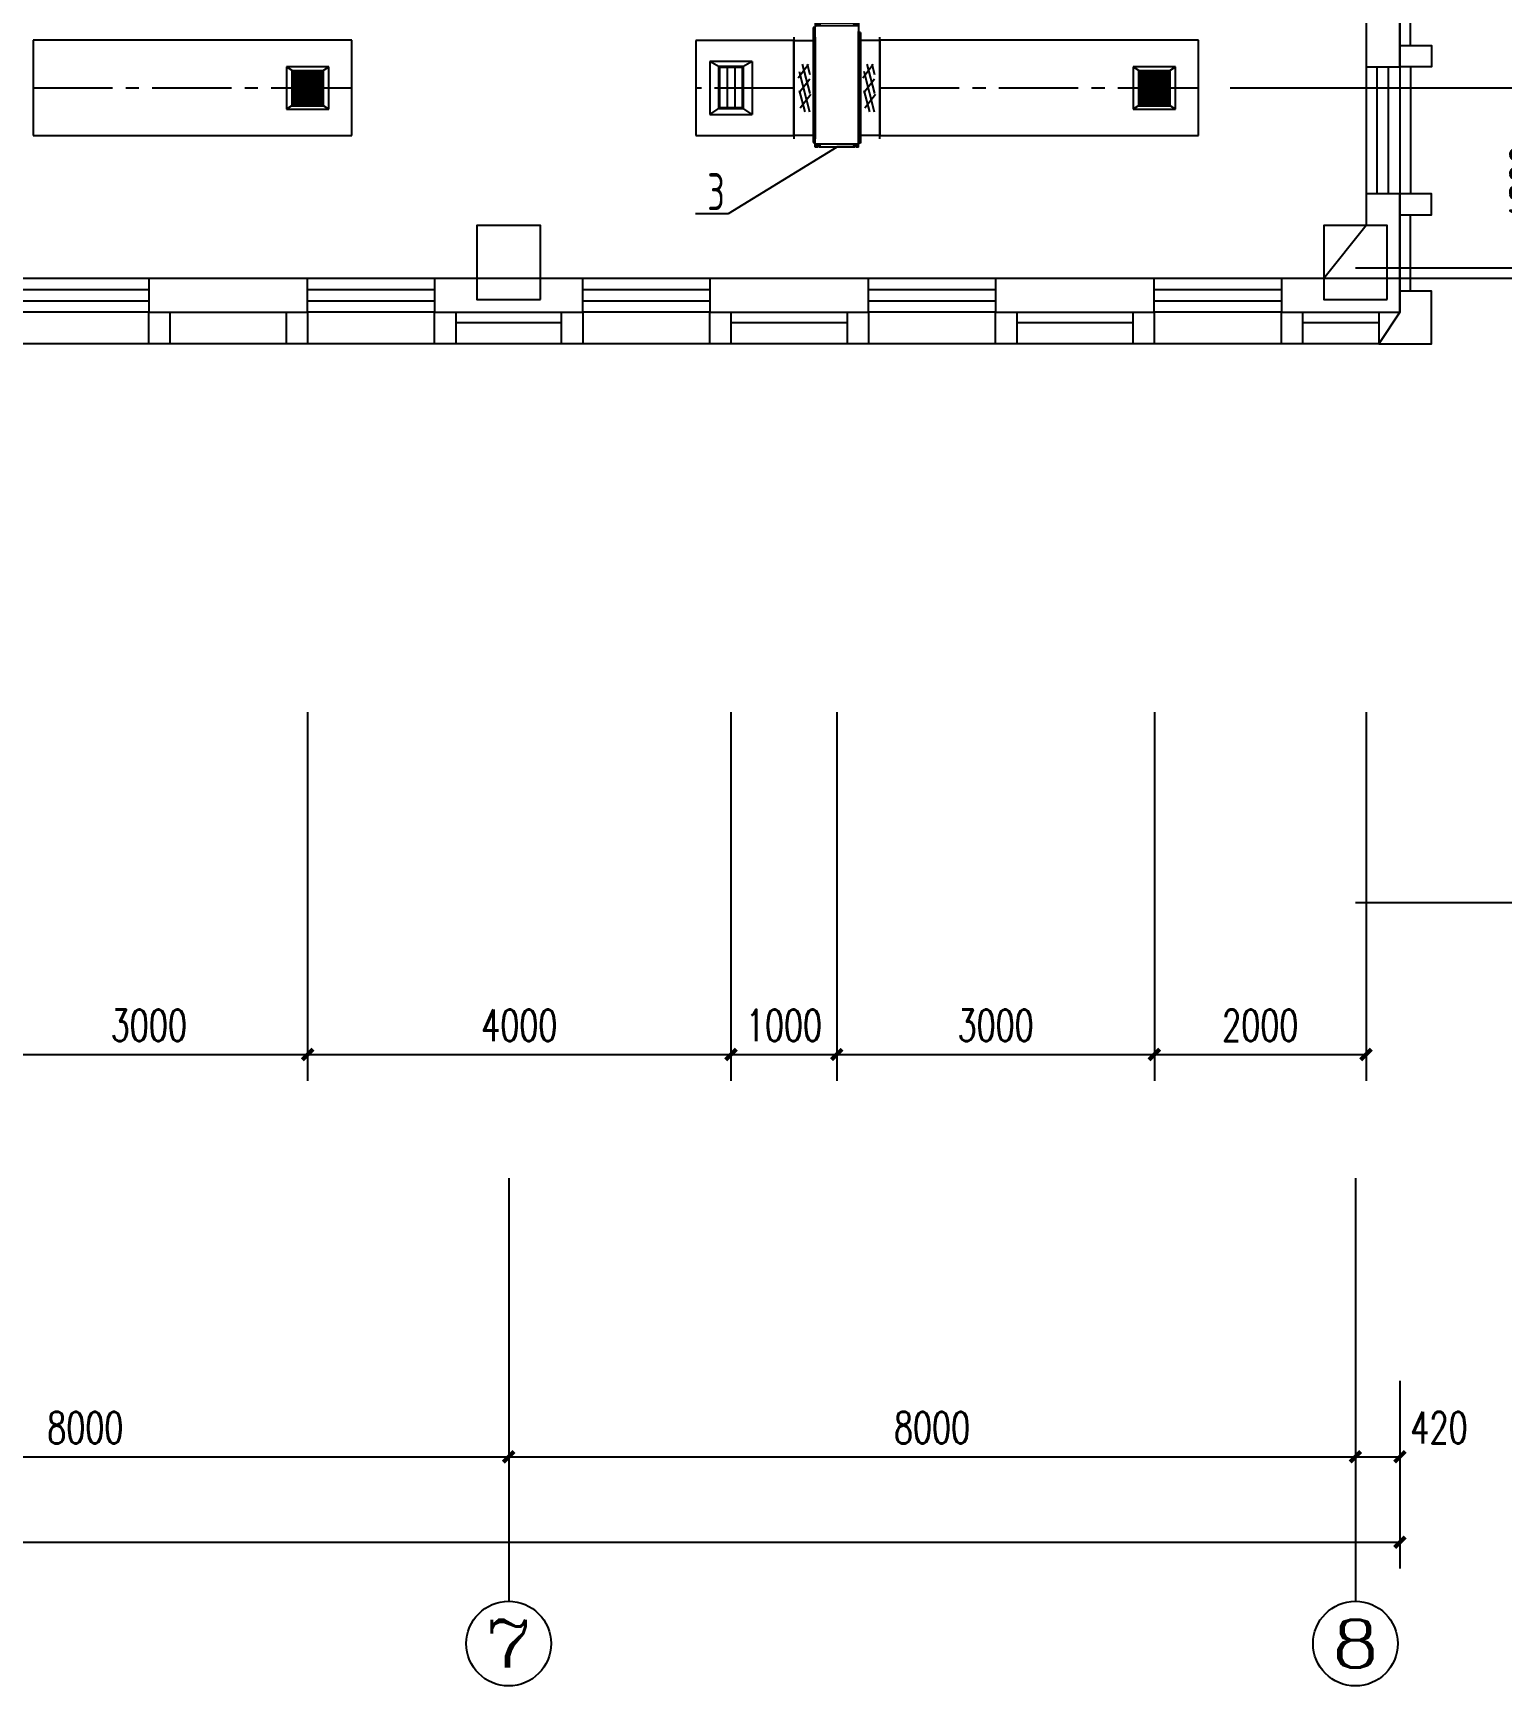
# Model space of a CAD drawing. Extents: x 1738143 to 1822243, y -608375 to -303375.
# Drawn here: x 1793238 to 1807116, y -473947 to -458325 of the extents above; entities that cross this region are included whole.
import ezdxf
from ezdxf.enums import TextEntityAlignment as Align

# ---------------------------------------------------------------- set-up
doc = ezdxf.new("R2010")
doc.units = 0
doc.header["$LTSCALE"] = 1000
doc.header["$MEASUREMENT"] = 0
doc.linetypes.add('CENTER2', pattern=[1.125, 0.75, -0.125, 0.125, -0.125])
for name, color, linetype in [('AXIS', 3, 'Continuous'), ('AXIS_TEXT', 7, 'Continuous'), ('COLUMN', 9, 'Continuous'), ('DUCT-排风风口', 7, 'Continuous'), ('DUCT-送风中心线', 5, 'CENTER2'), ('DUCT-送风法兰', 2, 'Continuous'), ('DUCT-送风管', 4, 'Continuous'), ('DUCT-送风管端线', 2, 'Continuous'), ('DUCT-送风阀门', 7, 'Continuous'), ('PUB_DIM', 3, 'Continuous'), ('TH_DIM', 3, 'Continuous'), ('TH_TEXT', 7, 'Continuous'), ('VRV-EQUIP', 7, 'Continuous'), ('WALL', 9, 'Continuous'), ('WINDOW', 4, 'Continuous')]:
    doc.layers.add(name, color=color, linetype=linetype)
doc.styles.add('_TCH_AXIS', font='COMPLEX', dxfattribs={"bigfont": 'GBCBIG'})
doc.styles.add('_TCH_DIM_T3', font='SIMPLEX', dxfattribs={"width": 0.705882, "bigfont": 'GBCBIG'})
doc.styles.add('COMPLEX', font='COMPLEX')
doc.styles.add('TSSD_Rein', font='Tssdeng.shx', dxfattribs={"width": 0.7, "bigfont": 'hztxt.shx'})
doc.dimstyles.new('_TCH_ARCH&&100', dxfattribs={"dimtxt": 297.5, "dimasz": 100, "dimexe": 250, "dimexo": 300, "dimgap": 126.25, "dimtad": 1, "dimdec": 0, "dimzin": 0, "dimdsep": 46, "dimtxsty": '_TCH_DIM_T3', "dimblk": 'ARCHTICK', "dimcen": 0.09, "dimclrt": 7, "dimazin": 2, "dimtfac": 1, "dimtdec": 0, "dimtix": 1, "dimtmove": 2, "dimatfit": 3, "dimfxl": 30, "dimtolj": 1, "dimtzin": 0, "dimarcsym": 0})

# ---------------------------------------------------------------- blocks, each defined once
blk = doc.blocks.new('_ArchTick')
at = {"color": 0, "linetype": 'ByBlock', "const_width": 0.4}
blk.add_lwpolyline([(-0.5, -0.5), (0.5, 0.5)], dxfattribs=at)
blk = doc.blocks.new('*D89')
at = {"layer": 'Defpoints', "color": 0, "transparency": 16777216}
for p in [(-300, -6861), (7700, -6861), (7700, -7878)]:
    blk.add_point(p, dxfattribs=at)
at = {"layer": 'PUB_DIM', "color": 0, "lineweight": -2, "transparency": 16777216}
for p, q in [((-300, -7161), (-300, -8128)), ((7700, -7161), (7700, -8128)), ((-300, -7878), (7700, -7878))]:
    blk.add_line(p, q, dxfattribs=at)
at = {"layer": 'PUB_DIM', "color": 0, "lineweight": -2, "transparency": 16777216, "xscale": 100, "yscale": 100, "zscale": 100, "rotation": 180}
blk.add_blockref('_ArchTick', (-300, -7878), dxfattribs=at)
at = {"layer": 'PUB_DIM', "color": 0, "lineweight": -2, "transparency": 16777216, "xscale": 100, "yscale": 100, "zscale": 100}
blk.add_blockref('_ArchTick', (7700, -7878), dxfattribs=at)
at = {"layer": 'PUB_DIM', "color": 7, "transparency": 16777216, "insert": (3700, -7603), "char_height": 297.5, "attachment_point": 5, "style": '_TCH_DIM_T3'}
blk.add_mtext('\\A1;8000', dxfattribs=at)
blk = doc.blocks.new('*D90')
at = {"layer": 'Defpoints', "color": 0, "transparency": 16777216}
for p in [(7700, -6861), (15700, -6861), (15700, -7878)]:
    blk.add_point(p, dxfattribs=at)
at = {"layer": 'PUB_DIM', "color": 0, "lineweight": -2, "transparency": 16777216}
for p, q in [((7700, -7161), (7700, -8128)), ((15700, -7161), (15700, -8128)), ((7700, -7878), (15700, -7878))]:
    blk.add_line(p, q, dxfattribs=at)
at = {"layer": 'PUB_DIM', "color": 0, "lineweight": -2, "transparency": 16777216, "xscale": 100, "yscale": 100, "zscale": 100, "rotation": 180}
blk.add_blockref('_ArchTick', (7700, -7878), dxfattribs=at)
at = {"layer": 'PUB_DIM', "color": 0, "lineweight": -2, "transparency": 16777216, "xscale": 100, "yscale": 100, "zscale": 100}
blk.add_blockref('_ArchTick', (15700, -7878), dxfattribs=at)
at = {"layer": 'PUB_DIM', "color": 7, "transparency": 16777216, "insert": (11700, -7603), "char_height": 297.5, "attachment_point": 5, "style": '_TCH_DIM_T3'}
blk.add_mtext('\\A1;8000', dxfattribs=at)
blk = doc.blocks.new('*D91')
at = {"layer": 'Defpoints', "color": 0, "transparency": 16777216}
for p in [(15700, -6861), (16120, -6861), (16120, -7878)]:
    blk.add_point(p, dxfattribs=at)
at = {"layer": 'PUB_DIM', "color": 0, "lineweight": -2, "transparency": 16777216}
for p, q in [((15700, -7161), (15700, -8128)), ((16120, -7161), (16120, -8128)), ((15700, -7878), (16120, -7878))]:
    blk.add_line(p, q, dxfattribs=at)
at = {"layer": 'PUB_DIM', "color": 0, "lineweight": -2, "transparency": 16777216, "xscale": 100, "yscale": 100, "zscale": 100, "rotation": 180}
blk.add_blockref('_ArchTick', (15700, -7878), dxfattribs=at)
at = {"layer": 'PUB_DIM', "color": 0, "lineweight": -2, "transparency": 16777216, "xscale": 100, "yscale": 100, "zscale": 100}
blk.add_blockref('_ArchTick', (16120, -7878), dxfattribs=at)
at = {"layer": 'PUB_DIM', "color": 7, "transparency": 16777216, "insert": (16490, -7603), "char_height": 297.5, "attachment_point": 5, "style": '_TCH_DIM_T3'}
blk.add_mtext('\\A1;420', dxfattribs=at)
blk = doc.blocks.new('*D92')
at = {"layer": 'Defpoints', "color": 0, "transparency": 16777216}
for p in [(-40720, -7643), (16120, -7643), (16120, -8685)]:
    blk.add_point(p, dxfattribs=at)
at = {"layer": 'PUB_DIM', "color": 0, "lineweight": -2, "transparency": 16777216}
for p, q in [((-40720, -7943), (-40720, -8935)), ((16120, -7943), (16120, -8935)), ((-40720, -8685), (16120, -8685))]:
    blk.add_line(p, q, dxfattribs=at)
at = {"layer": 'PUB_DIM', "color": 0, "lineweight": -2, "transparency": 16777216, "xscale": 100, "yscale": 100, "zscale": 100, "rotation": 180}
blk.add_blockref('_ArchTick', (-40720, -8685), dxfattribs=at)
at = {"layer": 'PUB_DIM', "color": 0, "lineweight": -2, "transparency": 16777216, "xscale": 100, "yscale": 100, "zscale": 100}
blk.add_blockref('_ArchTick', (16120, -8685), dxfattribs=at)
at = {"layer": 'PUB_DIM', "color": 7, "transparency": 16777216, "insert": (-12300, -8410), "char_height": 297.5, "attachment_point": 5, "style": '_TCH_DIM_T3'}
blk.add_mtext('\\A1;56840', dxfattribs=at)
blk = doc.blocks.new('*D236')
at = {"layer": 'Defpoints', "color": 0, "transparency": 16777216}
for p in [(-300, -6861), (7700, -6861), (7700, -7878)]:
    blk.add_point(p, dxfattribs=at)
at = {"layer": 'PUB_DIM', "color": 0, "lineweight": -2, "transparency": 16777216}
for p, q in [((-300, -7161), (-300, -8128)), ((7700, -7161), (7700, -8128)), ((-300, -7878), (7700, -7878))]:
    blk.add_line(p, q, dxfattribs=at)
at = {"layer": 'PUB_DIM', "color": 0, "lineweight": -2, "transparency": 16777216, "xscale": 100, "yscale": 100, "zscale": 100, "rotation": 180}
blk.add_blockref('_ArchTick', (-300, -7878), dxfattribs=at)
at = {"layer": 'PUB_DIM', "color": 0, "lineweight": -2, "transparency": 16777216, "xscale": 100, "yscale": 100, "zscale": 100}
blk.add_blockref('_ArchTick', (7700, -7878), dxfattribs=at)
at = {"layer": 'PUB_DIM', "color": 7, "transparency": 16777216, "insert": (3700, -7603), "char_height": 297.5, "attachment_point": 5, "style": '_TCH_DIM_T3'}
blk.add_mtext('\\A1;8000', dxfattribs=at)
blk = doc.blocks.new('*D237')
at = {"layer": 'Defpoints', "color": 0, "transparency": 16777216}
for p in [(7700, -6861), (15700, -6861), (15700, -7878)]:
    blk.add_point(p, dxfattribs=at)
at = {"layer": 'PUB_DIM', "color": 0, "lineweight": -2, "transparency": 16777216}
for p, q in [((7700, -7161), (7700, -8128)), ((15700, -7161), (15700, -8128)), ((7700, -7878), (15700, -7878))]:
    blk.add_line(p, q, dxfattribs=at)
at = {"layer": 'PUB_DIM', "color": 0, "lineweight": -2, "transparency": 16777216, "xscale": 100, "yscale": 100, "zscale": 100, "rotation": 180}
blk.add_blockref('_ArchTick', (7700, -7878), dxfattribs=at)
at = {"layer": 'PUB_DIM', "color": 0, "lineweight": -2, "transparency": 16777216, "xscale": 100, "yscale": 100, "zscale": 100}
blk.add_blockref('_ArchTick', (15700, -7878), dxfattribs=at)
at = {"layer": 'PUB_DIM', "color": 7, "transparency": 16777216, "insert": (11700, -7603), "char_height": 297.5, "attachment_point": 5, "style": '_TCH_DIM_T3'}
blk.add_mtext('\\A1;8000', dxfattribs=at)
blk = doc.blocks.new('*D238')
at = {"layer": 'Defpoints', "color": 0, "transparency": 16777216}
for p in [(15700, -6861), (16120, -6861), (16120, -7878)]:
    blk.add_point(p, dxfattribs=at)
at = {"layer": 'PUB_DIM', "color": 0, "lineweight": -2, "transparency": 16777216}
for p, q in [((15700, -7161), (15700, -8128)), ((16120, -7161), (16120, -8128)), ((15700, -7878), (16120, -7878))]:
    blk.add_line(p, q, dxfattribs=at)
at = {"layer": 'PUB_DIM', "color": 0, "lineweight": -2, "transparency": 16777216, "xscale": 100, "yscale": 100, "zscale": 100, "rotation": 180}
blk.add_blockref('_ArchTick', (15700, -7878), dxfattribs=at)
at = {"layer": 'PUB_DIM', "color": 0, "lineweight": -2, "transparency": 16777216, "xscale": 100, "yscale": 100, "zscale": 100}
blk.add_blockref('_ArchTick', (16120, -7878), dxfattribs=at)
at = {"layer": 'PUB_DIM', "color": 7, "transparency": 16777216, "insert": (16490, -7603), "char_height": 297.5, "attachment_point": 5, "style": '_TCH_DIM_T3'}
blk.add_mtext('\\A1;420', dxfattribs=at)
blk = doc.blocks.new('*D239')
at = {"layer": 'Defpoints', "color": 0, "transparency": 16777216}
for p in [(-40720, -7643), (16120, -7643), (16120, -8685)]:
    blk.add_point(p, dxfattribs=at)
at = {"layer": 'PUB_DIM', "color": 0, "lineweight": -2, "transparency": 16777216}
for p, q in [((-40720, -7943), (-40720, -8935)), ((16120, -7943), (16120, -8935)), ((-40720, -8685), (16120, -8685))]:
    blk.add_line(p, q, dxfattribs=at)
at = {"layer": 'PUB_DIM', "color": 0, "lineweight": -2, "transparency": 16777216, "xscale": 100, "yscale": 100, "zscale": 100, "rotation": 180}
blk.add_blockref('_ArchTick', (-40720, -8685), dxfattribs=at)
at = {"layer": 'PUB_DIM', "color": 0, "lineweight": -2, "transparency": 16777216, "xscale": 100, "yscale": 100, "zscale": 100}
blk.add_blockref('_ArchTick', (16120, -8685), dxfattribs=at)
at = {"layer": 'PUB_DIM', "color": 7, "transparency": 16777216, "insert": (-12300, -8410), "char_height": 297.5, "attachment_point": 5, "style": '_TCH_DIM_T3'}
blk.add_mtext('\\A1;56840', dxfattribs=at)
blk = doc.blocks.new('*D383')
at = {"layer": 'Defpoints', "color": 0, "transparency": 16777216}
for p in [(-300, -6861), (7700, -6861), (7700, -7878)]:
    blk.add_point(p, dxfattribs=at)
at = {"layer": 'PUB_DIM', "color": 0, "lineweight": -2, "transparency": 16777216}
for p, q in [((-300, -7161), (-300, -8128)), ((7700, -7161), (7700, -8128)), ((-300, -7878), (7700, -7878))]:
    blk.add_line(p, q, dxfattribs=at)
at = {"layer": 'PUB_DIM', "color": 0, "lineweight": -2, "transparency": 16777216, "xscale": 100, "yscale": 100, "zscale": 100, "rotation": 180}
blk.add_blockref('_ArchTick', (-300, -7878), dxfattribs=at)
at = {"layer": 'PUB_DIM', "color": 0, "lineweight": -2, "transparency": 16777216, "xscale": 100, "yscale": 100, "zscale": 100}
blk.add_blockref('_ArchTick', (7700, -7878), dxfattribs=at)
at = {"layer": 'PUB_DIM', "color": 7, "transparency": 16777216, "insert": (3700, -7603), "char_height": 297.5, "attachment_point": 5, "style": '_TCH_DIM_T3'}
blk.add_mtext('\\A1;8000', dxfattribs=at)
blk = doc.blocks.new('*D384')
at = {"layer": 'Defpoints', "color": 0, "transparency": 16777216}
for p in [(7700, -6861), (15700, -6861), (15700, -7878)]:
    blk.add_point(p, dxfattribs=at)
at = {"layer": 'PUB_DIM', "color": 0, "lineweight": -2, "transparency": 16777216}
for p, q in [((7700, -7161), (7700, -8128)), ((15700, -7161), (15700, -8128)), ((7700, -7878), (15700, -7878))]:
    blk.add_line(p, q, dxfattribs=at)
at = {"layer": 'PUB_DIM', "color": 0, "lineweight": -2, "transparency": 16777216, "xscale": 100, "yscale": 100, "zscale": 100, "rotation": 180}
blk.add_blockref('_ArchTick', (7700, -7878), dxfattribs=at)
at = {"layer": 'PUB_DIM', "color": 0, "lineweight": -2, "transparency": 16777216, "xscale": 100, "yscale": 100, "zscale": 100}
blk.add_blockref('_ArchTick', (15700, -7878), dxfattribs=at)
at = {"layer": 'PUB_DIM', "color": 7, "transparency": 16777216, "insert": (11700, -7603), "char_height": 297.5, "attachment_point": 5, "style": '_TCH_DIM_T3'}
blk.add_mtext('\\A1;8000', dxfattribs=at)
blk = doc.blocks.new('*D385')
at = {"layer": 'Defpoints', "color": 0, "transparency": 16777216}
for p in [(15700, -6861), (16120, -6861), (16120, -7878)]:
    blk.add_point(p, dxfattribs=at)
at = {"layer": 'PUB_DIM', "color": 0, "lineweight": -2, "transparency": 16777216}
for p, q in [((15700, -7161), (15700, -8128)), ((16120, -7161), (16120, -8128)), ((15700, -7878), (16120, -7878))]:
    blk.add_line(p, q, dxfattribs=at)
at = {"layer": 'PUB_DIM', "color": 0, "lineweight": -2, "transparency": 16777216, "xscale": 100, "yscale": 100, "zscale": 100, "rotation": 180}
blk.add_blockref('_ArchTick', (15700, -7878), dxfattribs=at)
at = {"layer": 'PUB_DIM', "color": 0, "lineweight": -2, "transparency": 16777216, "xscale": 100, "yscale": 100, "zscale": 100}
blk.add_blockref('_ArchTick', (16120, -7878), dxfattribs=at)
at = {"layer": 'PUB_DIM', "color": 7, "transparency": 16777216, "insert": (16490, -7603), "char_height": 297.5, "attachment_point": 5, "style": '_TCH_DIM_T3'}
blk.add_mtext('\\A1;420', dxfattribs=at)
blk = doc.blocks.new('*D386')
at = {"layer": 'Defpoints', "color": 0, "transparency": 16777216}
for p in [(-40720, -7643), (16120, -7643), (16120, -8685)]:
    blk.add_point(p, dxfattribs=at)
at = {"layer": 'PUB_DIM', "color": 0, "lineweight": -2, "transparency": 16777216}
for p, q in [((-40720, -7943), (-40720, -8935)), ((16120, -7943), (16120, -8935)), ((-40720, -8685), (16120, -8685))]:
    blk.add_line(p, q, dxfattribs=at)
at = {"layer": 'PUB_DIM', "color": 0, "lineweight": -2, "transparency": 16777216, "xscale": 100, "yscale": 100, "zscale": 100, "rotation": 180}
blk.add_blockref('_ArchTick', (-40720, -8685), dxfattribs=at)
at = {"layer": 'PUB_DIM', "color": 0, "lineweight": -2, "transparency": 16777216, "xscale": 100, "yscale": 100, "zscale": 100}
blk.add_blockref('_ArchTick', (16120, -8685), dxfattribs=at)
at = {"layer": 'PUB_DIM', "color": 7, "transparency": 16777216, "insert": (-12300, -8410), "char_height": 297.5, "attachment_point": 5, "style": '_TCH_DIM_T3'}
blk.add_mtext('\\A1;56840', dxfattribs=at)
blk = doc.blocks.new('_FZHK')
blk.add_lwpolyline([(-0.5, -0.5), (0.5, -0.5), (0.5, 0.5), (-0.5, 0.5)], close=True)
blk = doc.blocks.new('$WINLIB2D$00000001')
at = {"color": 0}
for points in [[(-0.5, 0.5), (-0.5, -0.5)], [(-0.5, 0.5), (0.5, 0.5)], [(0.5, -0.5), (0.5, 0.5)], [(0.5, 0.167), (-0.5, 0.167)], [(0.5, -0.167), (-0.5, -0.167)], [(-0.5, -0.5), (0.5, -0.5)]]:
    blk.add_lwpolyline(points, dxfattribs=at)
blk = doc.blocks.new('*D541')
at = {"layer": 'Defpoints', "color": 0, "transparency": 16777216}
for p in [(-300, -6861), (7700, -6861), (7700, -7878)]:
    blk.add_point(p, dxfattribs=at)
at = {"layer": 'PUB_DIM', "color": 0, "lineweight": -2, "transparency": 16777216}
for p, q in [((-300, -7161), (-300, -8128)), ((7700, -7161), (7700, -8128)), ((-300, -7878), (7700, -7878))]:
    blk.add_line(p, q, dxfattribs=at)
at = {"layer": 'PUB_DIM', "color": 0, "lineweight": -2, "transparency": 16777216, "xscale": 100, "yscale": 100, "zscale": 100, "rotation": 180}
blk.add_blockref('_ArchTick', (-300, -7878), dxfattribs=at)
at = {"layer": 'PUB_DIM', "color": 0, "lineweight": -2, "transparency": 16777216, "xscale": 100, "yscale": 100, "zscale": 100}
blk.add_blockref('_ArchTick', (7700, -7878), dxfattribs=at)
at = {"layer": 'PUB_DIM', "color": 7, "transparency": 16777216, "insert": (3700, -7603), "char_height": 297.5, "attachment_point": 5, "style": '_TCH_DIM_T3'}
blk.add_mtext('\\A1;8000', dxfattribs=at)
blk = doc.blocks.new('*D542')
at = {"layer": 'Defpoints', "color": 0, "transparency": 16777216}
for p in [(7700, -6861), (15700, -6861), (15700, -7878)]:
    blk.add_point(p, dxfattribs=at)
at = {"layer": 'PUB_DIM', "color": 0, "lineweight": -2, "transparency": 16777216}
for p, q in [((7700, -7161), (7700, -8128)), ((15700, -7161), (15700, -8128)), ((7700, -7878), (15700, -7878))]:
    blk.add_line(p, q, dxfattribs=at)
at = {"layer": 'PUB_DIM', "color": 0, "lineweight": -2, "transparency": 16777216, "xscale": 100, "yscale": 100, "zscale": 100, "rotation": 180}
blk.add_blockref('_ArchTick', (7700, -7878), dxfattribs=at)
at = {"layer": 'PUB_DIM', "color": 0, "lineweight": -2, "transparency": 16777216, "xscale": 100, "yscale": 100, "zscale": 100}
blk.add_blockref('_ArchTick', (15700, -7878), dxfattribs=at)
at = {"layer": 'PUB_DIM', "color": 7, "transparency": 16777216, "insert": (11700, -7603), "char_height": 297.5, "attachment_point": 5, "style": '_TCH_DIM_T3'}
blk.add_mtext('\\A1;8000', dxfattribs=at)
blk = doc.blocks.new('*D543')
at = {"layer": 'Defpoints', "color": 0, "transparency": 16777216}
for p in [(15700, -6861), (16120, -6861), (16120, -7878)]:
    blk.add_point(p, dxfattribs=at)
at = {"layer": 'PUB_DIM', "color": 0, "lineweight": -2, "transparency": 16777216}
for p, q in [((15700, -7161), (15700, -8128)), ((16120, -7161), (16120, -8128)), ((15700, -7878), (16120, -7878))]:
    blk.add_line(p, q, dxfattribs=at)
at = {"layer": 'PUB_DIM', "color": 0, "lineweight": -2, "transparency": 16777216, "xscale": 100, "yscale": 100, "zscale": 100, "rotation": 180}
blk.add_blockref('_ArchTick', (15700, -7878), dxfattribs=at)
at = {"layer": 'PUB_DIM', "color": 0, "lineweight": -2, "transparency": 16777216, "xscale": 100, "yscale": 100, "zscale": 100}
blk.add_blockref('_ArchTick', (16120, -7878), dxfattribs=at)
at = {"layer": 'PUB_DIM', "color": 7, "transparency": 16777216, "insert": (16490, -7603), "char_height": 297.5, "attachment_point": 5, "style": '_TCH_DIM_T3'}
blk.add_mtext('\\A1;420', dxfattribs=at)
blk = doc.blocks.new('*D544')
at = {"layer": 'Defpoints', "color": 0, "transparency": 16777216}
for p in [(-40720, -7643), (16120, -7643), (16120, -8685)]:
    blk.add_point(p, dxfattribs=at)
at = {"layer": 'PUB_DIM', "color": 0, "lineweight": -2, "transparency": 16777216}
for p, q in [((-40720, -7943), (-40720, -8935)), ((16120, -7943), (16120, -8935)), ((-40720, -8685), (16120, -8685))]:
    blk.add_line(p, q, dxfattribs=at)
at = {"layer": 'PUB_DIM', "color": 0, "lineweight": -2, "transparency": 16777216, "xscale": 100, "yscale": 100, "zscale": 100, "rotation": 180}
blk.add_blockref('_ArchTick', (-40720, -8685), dxfattribs=at)
at = {"layer": 'PUB_DIM', "color": 0, "lineweight": -2, "transparency": 16777216, "xscale": 100, "yscale": 100, "zscale": 100}
blk.add_blockref('_ArchTick', (16120, -8685), dxfattribs=at)
at = {"layer": 'PUB_DIM', "color": 7, "transparency": 16777216, "insert": (-12300, -8410), "char_height": 297.5, "attachment_point": 5, "style": '_TCH_DIM_T3'}
blk.add_mtext('\\A1;56840', dxfattribs=at)
blk = doc.blocks.new('_AXISO')
blk.add_circle((0, 0), 0.5)
at = {"layer": 'AXIS_TEXT', "style": 'COMPLEX', "width": 1.041667}
blk.add_attdef('A', text='', height=0.56, dxfattribs=at).set_placement((-0.25, -0.28), (0.25, -0.28), align=Align.FIT)
blk = doc.blocks.new('*D803')
at = {"layer": 'Defpoints', "color": 0, "transparency": 16777216}
for p in [(1804249, -458843), (1807619, -458843), (1804249, -460643)]:
    blk.add_point(p, dxfattribs=at)
at = {"layer": 'TH_DIM', "color": 0, "lineweight": -2, "transparency": 16777216}
for p, q in [((1804549, -458843), (1807869, -458843)), ((1807619, -460643), (1807619, -458843)), ((1804549, -460643), (1807869, -460643))]:
    blk.add_line(p, q, dxfattribs=at)
at = {"layer": 'TH_DIM', "color": 0, "lineweight": -2, "transparency": 16777216, "xscale": 100, "yscale": 100, "zscale": 100}
for p, rotation in [((1807619, -458843), 90), ((1807619, -460643), 270)]:
    blk.add_blockref('_ArchTick', p, dxfattribs=dict(at, rotation=rotation))
at = {"layer": 'TH_DIM', "color": 7, "transparency": 16777216, "insert": (1807344, -459743), "char_height": 297.5, "attachment_point": 5, "rotation": 90, "style": '_TCH_DIM_T3'}
blk.add_mtext('\\A1;1800', dxfattribs=at)
blk = doc.blocks.new('*D804')
at = {"layer": 'Defpoints', "color": 0, "transparency": 16777216}
for p in [(1804249, -454843), (1807619, -454843), (1804249, -458843)]:
    blk.add_point(p, dxfattribs=at)
at = {"layer": 'TH_DIM', "color": 0, "lineweight": -2, "transparency": 16777216}
for p, q in [((1804549, -454843), (1807869, -454843)), ((1807619, -458843), (1807619, -454843)), ((1804549, -458843), (1807869, -458843))]:
    blk.add_line(p, q, dxfattribs=at)
at = {"layer": 'TH_DIM', "color": 0, "lineweight": -2, "transparency": 16777216, "xscale": 100, "yscale": 100, "zscale": 100}
for p, rotation in [((1807619, -454843), 90), ((1807619, -458843), 270)]:
    blk.add_blockref('_ArchTick', p, dxfattribs=dict(at, rotation=rotation))
at = {"layer": 'TH_DIM', "color": 7, "transparency": 16777216, "insert": (1807344, -456843), "char_height": 297.5, "attachment_point": 5, "rotation": 90, "style": '_TCH_DIM_T3'}
blk.add_mtext('\\A1;4000', dxfattribs=at)
blk = doc.blocks.new('*D819')
at = {"layer": 'Defpoints', "color": 0, "transparency": 16777216}
for p in [(1792832, -464443), (1795832, -464443), (1795832, -467979)]:
    blk.add_point(p, dxfattribs=at)
at = {"layer": 'TH_DIM', "color": 0, "lineweight": -2, "transparency": 16777216}
for p, q in [((1792832, -464743), (1792832, -468229)), ((1795832, -464743), (1795832, -468229)), ((1792832, -467979), (1795832, -467979))]:
    blk.add_line(p, q, dxfattribs=at)
at = {"layer": 'TH_DIM', "color": 0, "lineweight": -2, "transparency": 16777216, "xscale": 100, "yscale": 100, "zscale": 100, "rotation": 180}
blk.add_blockref('_ArchTick', (1792832, -467979), dxfattribs=at)
at = {"layer": 'TH_DIM', "color": 0, "lineweight": -2, "transparency": 16777216, "xscale": 100, "yscale": 100, "zscale": 100}
blk.add_blockref('_ArchTick', (1795832, -467979), dxfattribs=at)
at = {"layer": 'TH_DIM', "color": 7, "transparency": 16777216, "insert": (1794332, -467704), "char_height": 297.5, "attachment_point": 5, "style": '_TCH_DIM_T3'}
blk.add_mtext('\\A1;3000', dxfattribs=at)
blk = doc.blocks.new('*D820')
at = {"layer": 'Defpoints', "color": 0, "transparency": 16777216}
for p in [(1795832, -464443), (1799832, -464443), (1799832, -467979)]:
    blk.add_point(p, dxfattribs=at)
at = {"layer": 'TH_DIM', "color": 0, "lineweight": -2, "transparency": 16777216}
for p, q in [((1795832, -464743), (1795832, -468229)), ((1799832, -464743), (1799832, -468229)), ((1795832, -467979), (1799832, -467979))]:
    blk.add_line(p, q, dxfattribs=at)
at = {"layer": 'TH_DIM', "color": 0, "lineweight": -2, "transparency": 16777216, "xscale": 100, "yscale": 100, "zscale": 100, "rotation": 180}
blk.add_blockref('_ArchTick', (1795832, -467979), dxfattribs=at)
at = {"layer": 'TH_DIM', "color": 0, "lineweight": -2, "transparency": 16777216, "xscale": 100, "yscale": 100, "zscale": 100}
blk.add_blockref('_ArchTick', (1799832, -467979), dxfattribs=at)
at = {"layer": 'TH_DIM', "color": 7, "transparency": 16777216, "insert": (1797832, -467704), "char_height": 297.5, "attachment_point": 5, "style": '_TCH_DIM_T3'}
blk.add_mtext('\\A1;4000', dxfattribs=at)
blk = doc.blocks.new('*D821')
at = {"layer": 'Defpoints', "color": 0, "transparency": 16777216}
for p in [(1799832, -464443), (1800832, -464443), (1800832, -467979)]:
    blk.add_point(p, dxfattribs=at)
at = {"layer": 'TH_DIM', "color": 0, "lineweight": -2, "transparency": 16777216}
for p, q in [((1799832, -464743), (1799832, -468229)), ((1800832, -464743), (1800832, -468229)), ((1799832, -467979), (1800832, -467979))]:
    blk.add_line(p, q, dxfattribs=at)
at = {"layer": 'TH_DIM', "color": 0, "lineweight": -2, "transparency": 16777216, "xscale": 100, "yscale": 100, "zscale": 100, "rotation": 180}
blk.add_blockref('_ArchTick', (1799832, -467979), dxfattribs=at)
at = {"layer": 'TH_DIM', "color": 0, "lineweight": -2, "transparency": 16777216, "xscale": 100, "yscale": 100, "zscale": 100}
blk.add_blockref('_ArchTick', (1800832, -467979), dxfattribs=at)
at = {"layer": 'TH_DIM', "color": 7, "transparency": 16777216, "insert": (1800332, -467704), "char_height": 297.5, "attachment_point": 5, "style": '_TCH_DIM_T3'}
blk.add_mtext('\\A1;1000', dxfattribs=at)
blk = doc.blocks.new('*D822')
at = {"layer": 'Defpoints', "color": 0, "transparency": 16777216}
for p in [(1800832, -464443), (1803832, -464443), (1803832, -467979)]:
    blk.add_point(p, dxfattribs=at)
at = {"layer": 'TH_DIM', "color": 0, "lineweight": -2, "transparency": 16777216}
for p, q in [((1800832, -464743), (1800832, -468229)), ((1803832, -464743), (1803832, -468229)), ((1800832, -467979), (1803832, -467979))]:
    blk.add_line(p, q, dxfattribs=at)
at = {"layer": 'TH_DIM', "color": 0, "lineweight": -2, "transparency": 16777216, "xscale": 100, "yscale": 100, "zscale": 100, "rotation": 180}
blk.add_blockref('_ArchTick', (1800832, -467979), dxfattribs=at)
at = {"layer": 'TH_DIM', "color": 0, "lineweight": -2, "transparency": 16777216, "xscale": 100, "yscale": 100, "zscale": 100}
blk.add_blockref('_ArchTick', (1803832, -467979), dxfattribs=at)
at = {"layer": 'TH_DIM', "color": 7, "transparency": 16777216, "insert": (1802332, -467704), "char_height": 297.5, "attachment_point": 5, "style": '_TCH_DIM_T3'}
blk.add_mtext('\\A1;3000', dxfattribs=at)
blk = doc.blocks.new('*D823')
at = {"layer": 'Defpoints', "color": 0, "transparency": 16777216}
for p in [(1803832, -464443), (1805832, -464443), (1805832, -467979)]:
    blk.add_point(p, dxfattribs=at)
at = {"layer": 'TH_DIM', "color": 0, "lineweight": -2, "transparency": 16777216}
for p, q in [((1803832, -464743), (1803832, -468229)), ((1805832, -464743), (1805832, -468229)), ((1803832, -467979), (1805832, -467979))]:
    blk.add_line(p, q, dxfattribs=at)
at = {"layer": 'TH_DIM', "color": 0, "lineweight": -2, "transparency": 16777216, "xscale": 100, "yscale": 100, "zscale": 100, "rotation": 180}
blk.add_blockref('_ArchTick', (1803832, -467979), dxfattribs=at)
at = {"layer": 'TH_DIM', "color": 0, "lineweight": -2, "transparency": 16777216, "xscale": 100, "yscale": 100, "zscale": 100}
blk.add_blockref('_ArchTick', (1805832, -467979), dxfattribs=at)
at = {"layer": 'TH_DIM', "color": 7, "transparency": 16777216, "insert": (1804832, -467704), "char_height": 297.5, "attachment_point": 5, "style": '_TCH_DIM_T3'}
blk.add_mtext('\\A1;2000', dxfattribs=at)
blk = doc.blocks.new('$风口$00000138')
for p, q in [((-195, 130), (195, 130)), ((-195, -130), (-195, 130)), ((-160, 95), (-195, 130)), ((160, 95), (195, 130)), ((195, 130), (195, -130)), ((160, 95), (-160, 95)), ((160, -95), (160, 95)), ((-160, -95), (-195, -130)), ((-160, -95), (160, -95)), ((160, -95), (195, -130)), ((195, -130), (-195, -130))]:
    blk.add_line(p, q)
at = {"lineweight": 40}
blk.add_line((-160, 95), (-160, -95), dxfattribs=at)
at = {"lineweight": -3}
for p, q in [((-140, 68.5), (-160, 68.5)), ((-160, 64), (-140, 64)), ((-140, 42), (-160, 42)), ((-160, 37.5), (-140, 37.5)), ((-140, 15.5), (-160, 15.5)), ((-160, 11), (-140, 11)), ((-140, -95), (-140, 95)), ((-135, 95), (-135, -95)), ((-115, 68.5), (-135, 68.5)), ((-135, 64), (-115, 64)), ((-115, 42), (-135, 42)), ((-135, 37.5), (-115, 37.5)), ((-115, 15.5), (-135, 15.5)), ((-135, 11), (-115, 11)), ((-115, -95), (-115, 95)), ((-110, 95), (-110, -95)), ((-90, 68.5), (-110, 68.5)), ((-110, 64), (-90, 64)), ((-90, 42), (-110, 42)), ((-110, 37.5), (-90, 37.5)), ((-90, 15.5), (-110, 15.5)), ((-110, 11), (-90, 11)), ((-90, -95), (-90, 95)), ((-85, 95), (-85, -95)), ((-65, 68.5), (-85, 68.5)), ((-85, 64), (-65, 64)), ((-65, 42), (-85, 42)), ((-85, 37.5), (-65, 37.5)), ((-65, 15.5), (-85, 15.5)), ((-85, 11), (-65, 11)), ((-65, -95), (-65, 95)), ((-60, 95), (-60, -95)), ((-40, 68.5), (-60, 68.5)), ((-60, 64), (-40, 64)), ((-40, 42), (-60, 42)), ((-60, 37.5), (-40, 37.5)), ((-40, 15.5), (-60, 15.5)), ((-60, 11), (-40, 11)), ((-40, -95), (-40, 95)), ((-35, 95), (-35, -95)), ((-15, 68.5), (-35, 68.5)), ((-35, 64), (-15, 64)), ((-15, 42), (-35, 42)), ((-35, 37.5), (-15, 37.5)), ((-15, 15.5), (-35, 15.5)), ((-35, 11), (-15, 11)), ((-15, -95), (-15, 95)), ((-10, 95), (-10, -95)), ((10, 68.5), (-10, 68.5)), ((-10, 64), (10, 64)), ((10, 42), (-10, 42)), ((-10, 37.5), (10, 37.5)), ((10, 15.5), (-10, 15.5)), ((-10, 11), (10, 11)), ((10, -95), (10, 95)), ((15, 95), (15, -95)), ((35, 68.5), (15, 68.5)), ((15, 64), (35, 64)), ((35, 42), (15, 42)), ((15, 37.5), (35, 37.5)), ((35, 15.5), (15, 15.5)), ((15, 11), (35, 11)), ((35, -95), (35, 95)), ((40, 95), (40, -95)), ((60, 68.5), (40, 68.5)), ((40, 64), (60, 64)), ((60, 42), (40, 42)), ((40, 37.5), (60, 37.5)), ((60, 15.5), (40, 15.5)), ((40, 11), (60, 11)), ((60, -95), (60, 95)), ((65, 95), (65, -95)), ((85, 68.5), (65, 68.5)), ((65, 64), (85, 64)), ((85, 42), (65, 42)), ((65, 37.5), (85, 37.5)), ((85, 15.5), (65, 15.5)), ((65, 11), (85, 11)), ((85, -95), (85, 95)), ((90, 95), (90, -95)), ((110, 68.5), (90, 68.5)), ((90, 64), (110, 64)), ((110, 42), (90, 42)), ((90, 37.5), (110, 37.5)), ((110, 15.5), (90, 15.5)), ((90, 11), (110, 11)), ((110, -95), (110, 95)), ((115, 95), (115, -95)), ((135, 68.5), (115, 68.5)), ((115, 64), (135, 64)), ((135, 42), (115, 42)), ((115, 37.5), (135, 37.5)), ((135, 15.5), (115, 15.5)), ((115, 11), (135, 11)), ((135, -95), (135, 95)), ((140, 95), (140, -95)), ((160, 68.5), (140, 68.5)), ((140, 64), (160, 64)), ((160, 42), (140, 42)), ((140, 37.5), (160, 37.5)), ((160, 15.5), (140, 15.5)), ((140, 11), (160, 11)), ((-140, -11), (-160, -11)), ((-160, -15.5), (-140, -15.5)), ((-140, -37.5), (-160, -37.5)), ((-160, -42), (-140, -42)), ((-140, -64), (-160, -64)), ((-160, -68.5), (-140, -68.5)), ((-115, -11), (-135, -11)), ((-135, -15.5), (-115, -15.5)), ((-115, -37.5), (-135, -37.5)), ((-135, -42), (-115, -42)), ((-115, -64), (-135, -64)), ((-135, -68.5), (-115, -68.5)), ((-90, -11), (-110, -11)), ((-110, -15.5), (-90, -15.5)), ((-90, -37.5), (-110, -37.5)), ((-110, -42), (-90, -42)), ((-90, -64), (-110, -64)), ((-110, -68.5), (-90, -68.5)), ((-65, -11), (-85, -11)), ((-85, -15.5), (-65, -15.5)), ((-65, -37.5), (-85, -37.5)), ((-85, -42), (-65, -42)), ((-65, -64), (-85, -64)), ((-85, -68.5), (-65, -68.5)), ((-40, -11), (-60, -11)), ((-60, -15.5), (-40, -15.5)), ((-40, -37.5), (-60, -37.5)), ((-60, -42), (-40, -42)), ((-40, -64), (-60, -64)), ((-60, -68.5), (-40, -68.5)), ((-15, -11), (-35, -11)), ((-35, -15.5), (-15, -15.5)), ((-15, -37.5), (-35, -37.5)), ((-35, -42), (-15, -42)), ((-15, -64), (-35, -64)), ((-35, -68.5), (-15, -68.5)), ((10, -11), (-10, -11)), ((-10, -15.5), (10, -15.5)), ((10, -37.5), (-10, -37.5)), ((-10, -42), (10, -42)), ((10, -64), (-10, -64)), ((-10, -68.5), (10, -68.5)), ((35, -11), (15, -11)), ((15, -15.5), (35, -15.5)), ((35, -37.5), (15, -37.5)), ((15, -42), (35, -42)), ((35, -64), (15, -64)), ((15, -68.5), (35, -68.5)), ((60, -11), (40, -11)), ((40, -15.5), (60, -15.5)), ((60, -37.5), (40, -37.5)), ((40, -42), (60, -42)), ((60, -64), (40, -64)), ((40, -68.5), (60, -68.5)), ((85, -11), (65, -11)), ((65, -15.5), (85, -15.5)), ((85, -37.5), (65, -37.5)), ((65, -42), (85, -42)), ((85, -64), (65, -64)), ((65, -68.5), (85, -68.5)), ((110, -11), (90, -11)), ((90, -15.5), (110, -15.5)), ((110, -37.5), (90, -37.5)), ((90, -42), (110, -42)), ((110, -64), (90, -64)), ((90, -68.5), (110, -68.5)), ((135, -11), (115, -11)), ((115, -15.5), (135, -15.5)), ((135, -37.5), (115, -37.5)), ((115, -42), (135, -42)), ((135, -64), (115, -64)), ((115, -68.5), (135, -68.5)), ((160, -11), (140, -11)), ((140, -15.5), (160, -15.5)), ((160, -37.5), (140, -37.5)), ((140, -42), (160, -42)), ((160, -64), (140, -64)), ((140, -68.5), (160, -68.5))]:
    blk.add_line(p, q, dxfattribs=at)
blk = doc.blocks.new('$风口$00000108')
for p, q in [((-250, 135), (-190, 75)), ((-250, -135), (-250, 135)), ((250, 135), (200, 75)), ((250, 135), (250, -135)), ((200, 25), (-190, 25)), ((-250, -135), (-190, -75)), ((200, -25), (-190, -25)), ((200, -75), (250, -135)), ((250, -135), (-250, -135))]:
    blk.add_line(p, q)
at = {"linetype": 'Continuous'}
blk.add_line((250, 135), (-250, 135), dxfattribs=at)
at = {"lineweight": 40}
for p, q in [((-190, 75), (200, 75)), ((-190, -75), (-190, 75)), ((200, 75), (200, -75)), ((-190, -75), (200, -75))]:
    blk.add_line(p, q, dxfattribs=at)
blk = doc.blocks.new('$VRV_海信日立$00000013')
for p, q in [((-450, 135), (-430, 135)), ((-450, 135), (-450, 118.25)), ((-443.5, 118.25), (-450, 118.25)), ((-443.5, 111.75), (-450, 111.75)), ((-450, 111.75), (-450, -111.75)), ((-443.5, 118.25), (-443.5, 121.5)), ((-443.5, 108.5), (-443.5, 111.75)), ((-436.5, 121.5), (-436.5, 108.5)), ((-430, 135), (-430, -135)), ((-429.6, 134.6), (-430, 134.6)), ((-430, -0.5), (-430, 134.6)), ((-429.6, 135), (-429.6, 134.6)), ((-429.6, 135), (389, 135)), ((-429, 135.5), (-429, 135)), ((389, 135.5), (-429, 135.5)), ((389, 135), (-429, 135)), ((382, 147.5), (-422, 147.5)), ((-422, 147.5), (-422, 135.5)), ((375, 135.5), (375, 135)), ((382, 147.5), (382, 135.5)), ((389, 135.5), (389, 135)), ((389, 134.6), (389, 135)), ((430, 134.6), (389, 134.6)), ((430, 134.6), (429.6, 134.6)), ((430, 135), (430, -135)), ((450, 135), (430, 135)), ((430, 134.6), (430, -6.5)), ((436.5, 121.5), (436.5, 108.5)), ((443.5, 118.25), (443.5, 121.5)), ((443.5, 118.25), (450, 118.25)), ((443.5, 111.75), (450, 111.75)), ((443.5, 108.5), (443.5, 111.75)), ((450, 135), (450, 118.25)), ((450, 111.75), (450, -111.75)), ((430, -46.617211), (430, -74.743728)), ((430, -84.256272), (430, -135)), ((-443.5, -111.75), (-450, -111.75)), ((-450, -118.25), (-450, -135)), ((-443.5, -118.25), (-450, -118.25)), ((-450, -135), (-430, -135)), ((-443.5, -108.5), (-443.5, -111.75)), ((-443.5, -118.25), (-443.5, -121.5)), ((-436.5, -121.5), (-436.5, -108.5)), ((-430, -134.6), (-429.6, -134.6)), ((-429.6, -134.6), (-429.6, -135)), ((-429.6, -135), (-425, -135)), ((-425, -135), (425.014933, -135)), ((-425, -135.5), (-425, -135)), ((-425, -135.5), (425.014933, -135.5)), ((-418, -147.5), (-418, -135)), ((418, -147.5), (-418, -147.5)), ((418, -135.5), (418, -147.5)), ((425, -135), (425, -135.5)), ((429.6, -135), (425.014933, -135)), ((430, -134.6), (429.6, -134.6)), ((429.6, -134.6), (429.6, -135)), ((450, -135), (430, -135)), ((436.5, -108.5), (436.5, -121.5)), ((443.5, -108.5), (443.5, -111.75)), ((443.5, -111.75), (450, -111.75)), ((443.5, -118.25), (450, -118.25)), ((443.5, -118.25), (443.5, -121.5)), ((450, -118.25), (450, -135))]:
    blk.add_line(p, q)
for centre, start, end in [((-440, 121.5), 90, 180), ((-440, 108.5), 180, 270), ((-440, 121.5), 0, 90), ((-440, 108.5), 270, 0), ((440, 121.5), 90, 180), ((440, 108.5), 180, 270), ((440, 121.5), 0, 90), ((440, 108.5), 270, 0), ((-440, -108.5), 90, 180), ((-440, -121.5), 180, 270), ((-440, -108.5), 0, 90), ((-440, -121.5), 270, 0), ((440, -108.5), 90, 180), ((440, -121.5), 180, 270), ((440, -108.5), 0, 90), ((440, -121.5), 270, 0)]:
    blk.add_arc(centre, 3.5, start, end)
blk = doc.blocks.new('00000589Body')
at = {"color": 0, "linetype": 'ByBlock', "lineweight": -2}
for p, q in [((250, 500), (-250, 500)), ((-250, -500), (-250, 500)), ((250, -500), (250, 500)), ((-250, -500), (250, -500))]:
    blk.add_line(p, q, dxfattribs=at)
at = {"color": 0, "linetype": 'ByBlock'}
for p, q in [((-125, -174), (120, 250)), ((-125, 26), (4, 250)), ((145, 69), (-105, 213)), ((125, -93), (-125, 51)), ((-53, -250), (125, 59)), ((96, -246), (-154, -102)), ((62, -250), (125, -141))]:
    blk.add_line(p, q, dxfattribs=at)
blk = doc.blocks.new('A$C5D18424C')
for p, q in [((16219.7, 5460), (16219.7, 6560)), ((16220, 5260), (16220, 4060)), ((16219.7, 3140), (16219.7, 3860))]:
    blk.add_line(p, q)
for points in [[(16119.7, 5460), (16419.7, 5460), (16419.7, 5260), (16119.7, 5260)], [(16119.7, 3860), (16419.7, 3860), (16419.7, 4060), (16119.7, 4060)], [(15920, 2940), (15920, 2640), (16420, 2640), (16420, 3140), (16120, 3140)], [(4500, 2940), (4500, 2640), (4300, 2640), (4300, 2940)], [(5800, 2940), (5800, 2640), (5600, 2640), (5600, 2940)], [(7200, 2940), (7200, 2640), (7000, 2640), (7000, 2940)], [(8200, 2840), (7200, 2840)], [(8400, 2940), (8400, 2640), (8200, 2640), (8200, 2940)], [(9800, 2940), (9800, 2640), (9600, 2640), (9600, 2940)], [(10900, 2840), (9800, 2840)], [(11100, 2940), (11100, 2640), (10900, 2640), (10900, 2940)], [(12500, 2940), (12500, 2640), (12300, 2640), (12300, 2940)], [(13600, 2840), (12500, 2840)], [(13800, 2940), (13800, 2640), (13600, 2640), (13600, 2940)], [(15200, 2940), (15200, 2640), (15000, 2640), (15000, 2940)], [(15920, 2840), (15200, 2840)], [(15920, 2640), (320, 2640)]]:
    blk.add_lwpolyline(points)
at = {"layer": 'AXIS'}
for p, q in [((15700, 3360), (19700, 3360)), ((15700, -2640), (19700, -2640)), ((7700, -5243.8), (7700, -9243.8)), ((15700, -5243.8), (15700, -9243.8))]:
    blk.add_line(p, q, dxfattribs=at)
at = {"layer": 'WALL'}
for p, q in [((15800, 6760), (15800, 5260)), ((16120, 5260), (16120, 6760)), ((15800, 5260), (16120, 5260)), ((16120, 4060), (15800, 4060)), ((15800, 4060), (15800, 3760)), ((16120, 2940), (16120, 4060)), ((5800, 3260), (4300, 3260)), ((4300, 3260), (4300, 2940)), ((5800, 2940), (5800, 3260)), ((7400, 3260), (7000, 3260)), ((7000, 3260), (7000, 2940)), ((8400, 3260), (8000, 3260)), ((8400, 2940), (8400, 3260)), ((11100, 3260), (9600, 3260)), ((9600, 3260), (9600, 2940)), ((11100, 2940), (11100, 3260)), ((13800, 3260), (12300, 3260)), ((12300, 3260), (12300, 2940)), ((13800, 2940), (13800, 3260)), ((15400, 3260), (15000, 3260)), ((15000, 3260), (15000, 2940)), ((4300, 2940), (5800, 2940)), ((7000, 2940), (7700, 2940)), ((7700, 2940), (8400, 2940)), ((9600, 2940), (11100, 2940)), ((12300, 2940), (13800, 2940)), ((15000, 2940), (16120, 2940))]:
    blk.add_line(p, q, dxfattribs=at)
at = {"layer": 'AXIS'}
ref = blk.add_blockref('_AXISO', (7700, -9643.8), dxfattribs=dict(at, xscale=800, yscale=800, zscale=800))
ref.add_attrib('A', '7', dxfattribs={"layer": 'AXIS_TEXT', "height": 452.5, "style": '_TCH_AXIS', "width": 1.5}).set_placement((7473.7, -9870.1), (7926.3, -9870.1), align=Align.FIT)
ref = blk.add_blockref('_AXISO', (15700, -9643.8), dxfattribs=dict(at, xscale=800, yscale=800, zscale=800))
ref.add_attrib('A', '8', dxfattribs={"layer": 'AXIS_TEXT', "height": 452.5, "style": '_TCH_AXIS', "width": 1.5}).set_placement((15473.7, -9870.1), (15926.3, -9870.1), align=Align.FIT)
at = {"layer": 'COLUMN', "yscale": 600, "zscale": 600, "rotation": 90}
for p, xscale in [((7700, 3410), 699.999023350887), ((15700, 3410), 699.9990233504213)]:
    blk.add_blockref('_FZHK', p, dxfattribs=dict(at, xscale=xscale))
at = {"layer": 'WINDOW'}
for p, xscale, yscale, zscale, rotation in [((15960, 4660), -1200, 320, -1200, 90), ((3700, 3100), 1200, -320, 1200, 180.0003966226818), ((6400, 3100), 1200, -320, 1200, 180.0003966226818), ((9000, 3100), 1200, -320, 1200, 180), ((11700, 3100), 1200, -320, 1200, 180), ((14400, 3100), 1200, -320, 1200, 180)]:
    blk.add_blockref('$WINLIB2D$00000001', p, dxfattribs=dict(at, xscale=xscale, yscale=yscale, zscale=zscale, rotation=rotation))
at = {"layer": 'PUB_DIM'}
for p1, p2, distance, picture, middle in [((-300, -6861.4), (7700, -6861.4), -1017, '*D89', (3700, -7603.4)), ((-300, -6861.4), (7700, -6861.4), -1017, '*D236', (3700, -7603.4)), ((-300, -6861.4), (7700, -6861.4), -1017, '*D383', (3700, -7603.4)), ((-300, -6861.4), (7700, -6861.4), -1017, '*D541', (3700, -7603.4)), ((7700, -6861.4), (15700, -6861.4), -1017, '*D90', (11700, -7603.4)), ((7700, -6861.4), (15700, -6861.4), -1017, '*D237', (11700, -7603.4)), ((7700, -6861.4), (15700, -6861.4), -1017, '*D384', (11700, -7603.4)), ((7700, -6861.4), (15700, -6861.4), -1017, '*D542', (11700, -7603.4)), ((-40720, -7642.7), (16120, -7642.7), -1042.6, '*D92', (-12300, -8410.3)), ((-40720, -7642.7), (16120, -7642.7), -1042.6, '*D239', (-12300, -8410.3)), ((-40720, -7642.7), (16120, -7642.7), -1042.6, '*D386', (-12300, -8410.3)), ((-40720, -7642.7), (16120, -7642.7), -1042.6, '*D544', (-12300, -8410.3))]:
    dim = blk.add_aligned_dim(p1=p1, p2=p2, distance=distance, dimstyle='_TCH_ARCH&&100', dxfattribs=at)
    dim.commit()
    dim.dimension.update_dxf_attribs({"geometry": picture, "text_midpoint": middle})
for picture in ['*D91', '*D238', '*D385', '*D543']:
    dim = blk.add_linear_dim(base=(16120, -7878.4), p1=(15700, -6861.4), p2=(16120, -6861.4), angle=360, dimstyle='_TCH_ARCH&&100', dxfattribs=at)
    dim.commit()
    dim.dimension.update_dxf_attribs({"geometry": picture, "text_midpoint": (16490, -7603.4), "dimtype": 129})

msp = doc.modelspace()

# ---------------------------------------------------------------- linework, layer by layer
for p, q in [((1800830.9, -459402.3, 2500), (1799805.1, -460034, -1899.8)), ((1799805.1, -460034, -1899.8), (1799497.8, -460034, -1899.8))]:
    msp.add_line(p, q)
for points in [[(1749111.5, -438873.3), (1765311.5, -438873.3), (1765311.5, -436123.3), (1765511.5, -436023.3), (1805951.5, -436023.3), (1806151.5, -436123.3), (1806151.5, -460963.3), (1805951.5, -461263.3), (1790351.5, -461263.3), (1790351.5, -467163.3), (1749111.5, -467163.3), (1749111.5, -438873.3)], [(1749431.5, -439193.3), (1765631.5, -439193.3), (1765631.5, -436743.3), (1765993.2, -436443.3), (1805531.5, -436443.3), (1805831.5, -436743.3), (1805831.5, -460143.3), (1805431.5, -460643.3), (1790031.5, -460643.3), (1790031.5, -466343.3), (1789531.5, -466843.3), (1749431.5, -466843.3), (1749431.5, -439193.3)]]:
    msp.add_lwpolyline(points)
at = {"layer": 'DUCT-送风中心线'}
for p, q in [((1793238.2, -458843.3), (1796249.3, -458843.3)), ((1800426.8, -458844.6), (1799500.3, -458844.6)), ((1801238.2, -458843.3), (1804249.3, -458843.3))]:
    msp.add_line(p, q, dxfattribs=at)
at = {"layer": 'DUCT-送风法兰'}
for p, q in [((1800426.9, -458364.6), (1800426.9, -459324.6)), ((1800627.1, -458364.6), (1800627.1, -459324.6)), ((1801037.9, -459323.3), (1801037.9, -458363.3)), ((1801238.1, -459323.3), (1801238.1, -458363.3))]:
    msp.add_line(p, q, dxfattribs=at)
at = {"layer": 'DUCT-送风管'}
for p, q in [((1796249.3, -458393.3), (1793238.2, -458393.3)), ((1796249.3, -459293.3), (1796249.3, -458393.3)), ((1800426.8, -458394.6), (1799500.3, -458394.6)), ((1799500.3, -458394.6), (1799500.3, -459294.6)), ((1800427, -458394.6), (1800627, -458394.6)), ((1801038, -458393.3), (1801238, -458393.3)), ((1804249.3, -458393.3), (1801238.2, -458393.3)), ((1804249.3, -459293.3), (1804249.3, -458393.3)), ((1793238.2, -459293.3), (1796249.3, -459293.3)), ((1799500.3, -459294.6), (1800426.8, -459294.6)), ((1800627, -459294.6), (1800427, -459294.6)), ((1801238, -459293.3), (1801038, -459293.3)), ((1801238.2, -459293.3), (1804249.3, -459293.3))]:
    msp.add_line(p, q, dxfattribs=at)
at = {"layer": 'DUCT-送风管端线'}
for p, q in [((1793238.2, -458393.3), (1793238.2, -459293.3)), ((1800426.8, -459294.6), (1800426.8, -458394.6)), ((1800427, -459294.6), (1800427, -458394.6)), ((1800627, -459294.6), (1800627, -458394.6)), ((1801038, -459293.3), (1801038, -458393.3)), ((1801238, -459293.3), (1801238, -458393.3)), ((1801238.2, -458393.3), (1801238.2, -459293.3))]:
    msp.add_line(p, q, dxfattribs=at)

# ---------------------------------------------------------------- block references
msp.add_blockref('A$C5D18424C', (1790031.5, -463903.3))
at = {"layer": 'DUCT-排风风口', "xscale": 1.025641025641026, "yscale": -1.538461538461539, "rotation": 90.00000000000001}
for p in [(1795831.5, -458844.6, 2600), (1803831.5, -458844.6, 2600)]:
    msp.add_blockref('$风口$00000138', p, dxfattribs=at)
at = {"layer": 'DUCT-排风风口', "yscale": -1.481481481481482, "rotation": 90.00000000000001}
msp.add_blockref('$风口$00000108', (1799831.5, -458844.6, 2600), dxfattribs=at)
at = {"layer": 'DUCT-送风阀门', "xscale": -0.4, "yscale": 0.9, "rotation": 180}
for p in [(1800527, -458844.6, 2500), (1801138, -458843.3, 2500)]:
    msp.add_blockref('00000589Body', p, dxfattribs=at)
at = {"layer": 'VRV-EQUIP', "xscale": 1.3, "yscale": -1.515254237288136, "rotation": 90.00000000000001}
msp.add_blockref('$VRV_海信日立$00000013', (1800831.7, -458817.3, 2500), dxfattribs=at)

# ---------------------------------------------------------------- texts
at = {"layer": 'TH_TEXT', "style": 'TSSD_Rein', "width": 0.7}
msp.add_text('3', height=350, dxfattribs=at).set_placement((1799608.3, -459999.5, -1899.8))

# ---------------------------------------------------------------- dimensions: what is measured, and where the dimension line sits
at = {"layer": 'TH_DIM'}
for p1, p2, distance, picture, middle in [((1804249.3, -458843.3), (1804249.3, -454843.3), -3369.4, '*D804', (1807343.7, -456843.3)), ((1804249.3, -460643.3), (1804249.3, -458843.3), -3369.4, '*D803', (1807343.7, -459743.3)), ((1792831.7, -464443.3), (1795831.5, -464443.3), -3535.4, '*D819', (1794331.6, -467703.7)), ((1795831.5, -464443.3), (1799831.5, -464443.3), -3535.4, '*D820', (1797831.5, -467703.7)), ((1799831.5, -464443.3), (1800831.7, -464443.3), -3535.4, '*D821', (1800331.6, -467703.7)), ((1800831.7, -464443.3), (1803831.5, -464443.3), -3535.4, '*D822', (1802331.6, -467703.7)), ((1803831.5, -464443.3), (1805831.5, -464443.3), -3535.4, '*D823', (1804831.5, -467703.7))]:
    dim = msp.add_aligned_dim(p1=p1, p2=p2, distance=distance, dimstyle='_TCH_ARCH&&100', dxfattribs=at)
    dim.commit()
    dim.dimension.update_dxf_attribs({"geometry": picture, "text_midpoint": middle})

doc.saveas('drawing.dxf')
